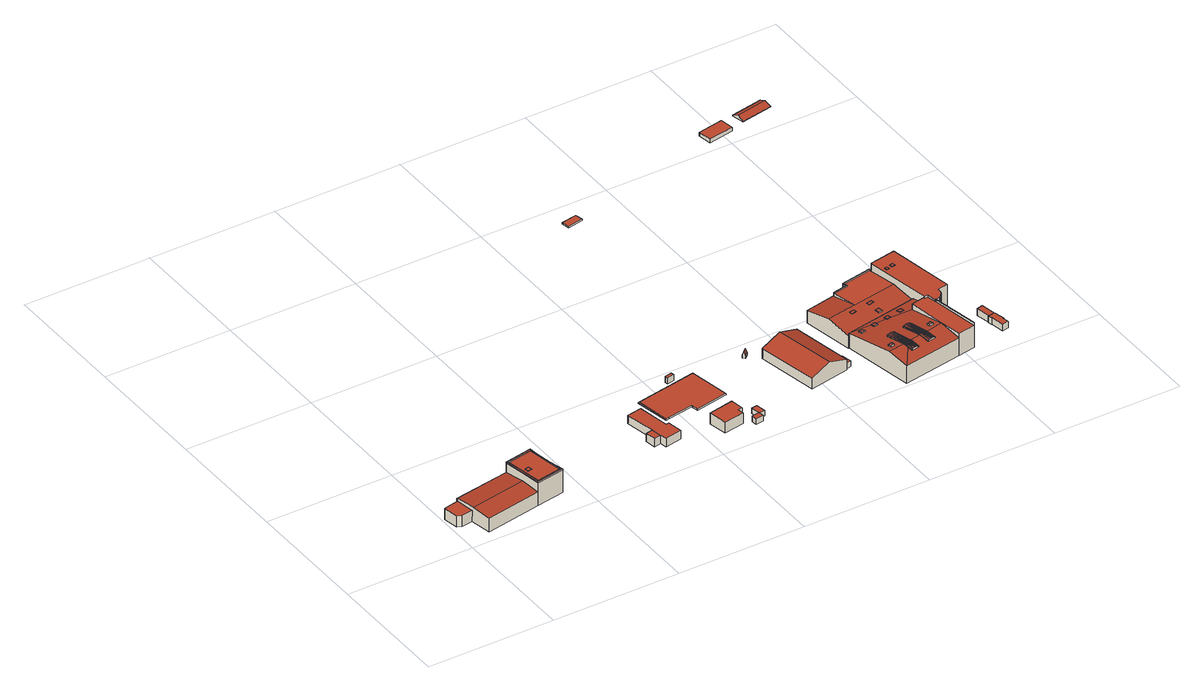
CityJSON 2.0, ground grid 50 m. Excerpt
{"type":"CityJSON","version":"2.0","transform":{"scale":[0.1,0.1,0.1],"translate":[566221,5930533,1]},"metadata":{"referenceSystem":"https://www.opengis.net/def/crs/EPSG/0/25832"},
"CityObjects":{
"building1":{"type":"Building","attributes":{"Grundfläche 2D":"579.222827","Grundhöhe NN":"2.436"},"children":["building1-1","building1-2"],"geometry":[{"type":"MultiSurface","lod":"3","boundaries":[[[0,1,2]],[[1,3,2]],[[3,1,4,5,6]],[[7,4,1]],[[8,4,7]],[[7,9,10,8]],[[11,12,9,7,13,14,15,16,17]],[[18,19,20,21,22,23]],[[24,25,26,27,28]],[[29,30,31,32]],[[30,33,34,35,36,37,31]],[[38,39,40,41,42]],[[43,18,0,2]],[[1,23,22,7]],[[13,7,22,21]],[[14,13,21,20]],[[19,44,16,15]],[[44,45,46,47,12,11,17,16]],[[47,48,9,12]],[[48,8,10,9]],[[2,3,43]],[[25,24,49,50]],[[26,25,50,51]],[[27,26,51,52]],[[48,47,53,54]],[[28,27,52,55,43,3,6,5,4,8,48,54,49,24]],[[19,18,43,55,56,34,44]],[[46,45,44,34,33,30,29,57,53,47]],[[35,34,56,58]],[[40,59,60,32,31,37,36,35,58,61,41]],[[29,32,60,57]],[[42,41,61,62]],[[38,42,62,63]],[[40,39,64,59]],[[39,38,63,64]],[[58,56,55,52,51,50,49,54,53,57,60,59,64,63,62,61]]],"semantics":{"surfaces":[{"type":"RoofSurface"},{"type":"WallSurface"},{"type":"GroundSurface"}],"values":[0,0,0,0,0,0,0,0,0,0,0,0,1,1,1,1,1,1,1,1,1,1,1,1,1,1,1,1,1,1,1,1,1,1,1,2]}}]},
"building1-1":{"type":"BuildingInstallation","parents":["building1"],"geometry":[{"type":"MultiSurface","lod":"3","boundaries":[[[14,1,0,15]],[[18,19,15,0]],[[1,14,20,23]]],"semantics":{"surfaces":[{"type":"RoofSurface"},{"type":"WallSurface"}],"values":[0,1,1]}}]},
"building1-2":{"type":"BuildingInstallation","parents":["building1"],"geometry":[{"type":"MultiSurface","lod":"3","boundaries":[[[65,66,67,68]],[[69,70,68,67]],[[65,68,70,71]],[[66,65,71,72]],[[67,66,72,69]]],"semantics":{"surfaces":[{"type":"RoofSurface"},{"type":"WallSurface"}],"values":[0,1,1,1,1]}}]},
"building2":{"type":"Building","attributes":{"Grundfläche 2D":"125.684194","Grundhöhe NN":"2.683"},"geometry":[{"type":"Solid","lod":"3","boundaries":[[[[73,74,75,76,77,78,79,80,81]],[[82,76,75,83]],[[74,73,84,85]],[[74,85,86,75]],[[76,87,88,77]],[[78,77,88,89]],[[79,78,89,90]],[[91,81,80,79,90,92]],[[73,81,91,84]],[[83,75,86,93]],[[82,83,93,94]],[[76,82,94,87]],[[85,84,91,92,90,89,88,87,94,93,86]]]],"semantics":{"surfaces":[{"type":"RoofSurface"},{"type":"WallSurface"},{"type":"GroundSurface"}],"values":[[0,0,1,1,1,1,1,1,1,1,1,1,2]]}}]},
"building3":{"type":"Building","attributes":{"Grundfläche 2D":"378.374625","Grundhöhe NN":"7.708"},"geometry":[{"type":"MultiSurface","lod":"3","boundaries":[[[95,96,97,98,99,100]],[[101,102,98]],[[101,98,97]],[[103,104,105,101,97,96,106]],[[101,105,107]],[[101,107,102]],[[100,99,98,108,109]],[[110,111,106,96,95,100,109,112]],[[103,106,111,113]],[[104,103,113,114]],[[115,107,105,104,114,116]],[[102,107,115,117]],[[98,102,117,108]],[[109,108,117,115,116,114,113,111,112]]],"semantics":{"surfaces":[{"type":"RoofSurface"},{"type":"WallSurface"},{"type":"GroundSurface"}],"values":[0,0,0,0,0,0,1,1,1,1,1,1,1,2]}}]},
"building4":{"type":"Building","attributes":{"Grundfläche 2D":"71.124396","Grundhöhe NN":"2.690"},"geometry":[{"type":"Solid","lod":"3","boundaries":[[[[118,119,120,121,122,123,124]],[[125,126,122,121]],[[126,127,123,122]],[[127,128,124,123]],[[128,129,118,124]],[[129,130,131,120,119,118]],[[131,125,121,120]],[[129,128,127,126,125,131,130]]]],"semantics":{"surfaces":[{"type":"RoofSurface"},{"type":"WallSurface"},{"type":"GroundSurface"}],"values":[[0,1,1,1,1,1,1,2]]}}]},
"building5":{"type":"Building","attributes":{"Grundfläche 2D":"3.453924","Grundhöhe NN":"2.413"},"geometry":[{"type":"Solid","lod":"3","boundaries":[[[[132,133,134,135]],[[136,137,135,134]],[[137,138,132,135]],[[138,139,133,132]],[[139,136,134,133]],[[139,138,137,136]]]],"semantics":{"surfaces":[{"type":"RoofSurface"},{"type":"WallSurface"},{"type":"GroundSurface"}],"values":[[0,1,1,1,1,2]]}}]},
"building6":{"type":"Building","attributes":{"Grundfläche 2D":"6.928121","Grundhöhe NN":"2.722"},"geometry":[{"type":"Solid","lod":"3","boundaries":[[[[140,141,142,143,144]],[[145,146,144,143]],[[146,147,140,144]],[[147,148,141,140]],[[149,145,143,142]],[[148,149,142,141]],[[149,148,147,146,145]]]],"semantics":{"surfaces":[{"type":"RoofSurface"},{"type":"WallSurface"},{"type":"GroundSurface"}],"values":[[0,1,1,1,1,1,2]]}}]},
"building7":{"type":"Building","attributes":{"Grundfläche 2D":"8.484395","Grundhöhe NN":"2.729"},"geometry":[{"type":"Solid","lod":"3","boundaries":[[[[142,150,151,152]],[[150,142,149,153]],[[151,150,153,154]],[[152,151,154,155]],[[142,152,155,149]],[[153,149,155,154]]]],"semantics":{"surfaces":[{"type":"RoofSurface"},{"type":"WallSurface"},{"type":"GroundSurface"}],"values":[[0,1,1,1,1,2]]}}]},
"building8":{"type":"Building","attributes":{"Grundfläche 2D":"2.691496","Grundhöhe NN":"2.538"},"geometry":[{"type":"Solid","lod":"3","boundaries":[[[[156,157,158,159]],[[160,157,156,161]],[[159,158,162,163]],[[161,156,159,163,164]],[[160,161,164,165]],[[162,158,157,160,165]],[[164,163,162,165]]]],"semantics":{"surfaces":[{"type":"RoofSurface"},{"type":"WallSurface"},{"type":"GroundSurface"}],"values":[[0,0,1,1,1,1,2]]}}]},
"building9":{"type":"Building","attributes":{"Grundfläche 2D":"397.695861","Grundhöhe NN":"2.612"},"geometry":[{"type":"Solid","lod":"3","boundaries":[[[[166,167,168,169]],[[170,168,167,171,172,173]],[[174,175,176,177]],[[171,167,166,178,179]],[[180,181,170,173,172,171,179,182,176,175]],[[169,168,170,181,183]],[[166,169,183,178]],[[177,176,182,184]],[[174,177,184,185]],[[175,174,185,180]],[[180,185,184,182,179,178,183,181]]]],"semantics":{"surfaces":[{"type":"RoofSurface"},{"type":"WallSurface"},{"type":"GroundSurface"}],"values":[[0,0,0,1,1,1,1,1,1,1,2]]}}]},
"building10":{"type":"Building","attributes":{"Grundfläche 2D":"18.808016","Grundhöhe NN":"1.999"},"geometry":[{"type":"Solid","lod":"3","boundaries":[[[[186,187,188,189]],[[190,191,189,188]],[[191,192,186,189]],[[192,193,187,186]],[[193,190,188,187]],[[193,192,191,190]]]],"semantics":{"surfaces":[{"type":"RoofSurface"},{"type":"WallSurface"},{"type":"GroundSurface"}],"values":[[0,1,1,1,1,2]]}}]},
"building11":{"type":"Building","attributes":{"Grundfläche 2D":"1784.287080","Grundhöhe NN":"2.650"},"children":["building11-1","building11-2","building11-3","building11-4","building11-5","building11-6","building11-7","building11-8","building11-9","building11-10","building11-11","building11-12","building11-13"],"geometry":[{"type":"Solid","lod":"3","boundaries":[[[[194,195,196,197]],[[198,197,199]],[[194,197,198]],[[195,194,200]],[[201,195,200]],[[202,201,203]],[[195,201,202]],[[204,202,203]],[[202,204,205]],[[202,205,206]],[[202,206,207]],[[208,209,207,210]],[[202,207,209]],[[209,208,211]],[[209,211,212]],[[213,209,212,214]],[[213,214,215]],[[216,215,217]],[[218,213,215,216]],[[216,217,219]],[[216,219,220]],[[221,222,223,224,225,226,227,228,229,230]],[[226,231,227]],[[231,232,227]],[[232,233,227]],[[234,226,225]],[[235,236,237,226,234]],[[237,238,239,240]],[[240,226,237]],[[241,233,232]],[[242,233,241]],[[243,233,242]],[[244,233,243]],[[245,233,244]],[[246,233,245]],[[233,246,247,248]],[[249,250,247]],[[250,248,247]],[[251,248,250]],[[252,251,250]],[[251,253,248]],[[254,255,253]],[[253,255,256,248]],[[257,256,255]],[[258,259,257]],[[259,260,256,257]],[[261,259,258]],[[261,262,263]],[[263,259,261]],[[264,263,262]],[[265,263,264]],[[266,267,268,263,265]],[[269,243,242]],[[270,271,268,262]],[[262,261,270]],[[270,261,258]],[[270,258,257]],[[257,272,270]],[[267,266,268]],[[266,265,268]],[[265,262,268]],[[255,272,257]],[[273,272,255]],[[273,251,252]],[[252,272,273]],[[250,272,252]],[[249,274,272,250]],[[247,245,274,249]],[[246,245,247]],[[244,274,245]],[[275,274,244]],[[269,274,275]],[[242,241,269]],[[241,276,269]],[[276,274,269]],[[232,276,241]],[[231,277,232]],[[277,278,232]],[[278,279,232]],[[279,280,232]],[[280,281,282,283,284,276,232]],[[285,277,231]],[[286,285,231]],[[240,285,286]],[[239,238,285,240]],[[287,276,284]],[[288,276,287]],[[289,290,291]],[[290,289,292]],[[293,290,292]],[[293,220,219]],[[219,290,293]],[[217,290,219]],[[215,290,217]],[[214,294,215]],[[294,290,215]],[[295,294,214]],[[211,294,295]],[[296,294,211]],[[208,210,296,211]],[[207,296,210]],[[206,297,296,207]],[[204,296,297]],[[203,201,298,204]],[[298,296,204]],[[200,299,201]],[[300,299,200]],[[198,299,300]],[[199,299,198]],[[299,301,302,298,201]],[[303,304,305,306,307,308]],[[309,310,311,312,313,314,315,316,317,318,319,320,321,306,305,304,303,322,323,324,325,326,327,328,329,330,331,332,333,334,335,336,337]],[[338,339,340,341,342,324,323,343]],[[338,343,344]],[[321,320,345,346,310,309,347,348,349,350,351,352,344,343,353]],[[354,355,356,357,358,359,360,361,362,363,364,365]],[[366,367,368,369,370,371,372,373,374]],[[372,375,376,377,378,379]],[[380,381,382,373,372,379,383]],[[384,385,386,387,388,389,390,391,392,393,394,395,396,397,398,399,400,401]],[[402,403,404,405,406,407,408,409,410,411,412,413,414,415,416,417,418,419,420,421,422,423,424,425,426,427,428,429,430,431]],[[432,433,434,435]],[[345,320,319,199,197,196]],[[300,200,194,198]],[[297,206,205,204]],[[218,216,220,311,310,346]],[[202,209,213,218,346,345,196,195]],[[233,248,256,260,336,335,334,228,227]],[[234,225,224,223,222,221,230,229,228,334,333,332,331,330,329,328,327,326,325,324,238,237,236,235]],[[286,226,240]],[[231,226,286]],[[275,244,243,269]],[[309,337,336,260,259,263,268]],[[272,274,276,288,348,347,271,270]],[[347,309,268,271]],[[265,264,262]],[[254,273,255]],[[254,253,251,273]],[[285,238,324,342,341,340,339,338,279,278,277]],[[279,338,344,280]],[[351,350,349,348,288,287,284,283,282,281,280,344,352]],[[291,314,313,292,289]],[[313,312,311,220,293,292]],[[214,212,211,295]],[[199,319,318,317,316,315,302,301,299]],[[294,296,298,302,315,314,291,290]],[[355,307,306,356]],[[358,357,356,306,321,353]],[[360,359,358,353,436,437,438]],[[434,439,440,362,361,360,438,441,435]],[[308,382,381,303]],[[442,343,323,322,303,381,380,443]],[[353,343,442,436]],[[367,366,444,445]],[[368,367,445,446]],[[369,368,446,447]],[[369,447,448,376,370]],[[371,370,376,375,372]],[[409,408,449,450]],[[410,409,450,451]],[[411,410,451,452]],[[412,411,452,453]],[[413,412,453,454]],[[414,413,454,455]],[[415,414,455,456]],[[416,415,456,457]],[[417,416,457,458]],[[418,417,458,459]],[[419,418,459,460]],[[420,419,460,461]],[[421,420,461,462]],[[422,421,462,463]],[[423,422,463,464]],[[424,423,464,465]],[[425,424,465,466]],[[426,425,466,467]],[[427,426,467,468]],[[428,427,468,469]],[[429,428,469,470]],[[430,429,470,471]],[[431,430,471,472]],[[402,431,472,473]],[[403,402,473,474]],[[404,403,474,475]],[[432,435,441,476]],[[433,432,476,477]],[[434,433,477,439]],[[378,377,478,479]],[[383,379,378,479,480]],[[380,383,480,443]],[[377,376,448,478]],[[373,382,308,307,355,354,388,387,481,374]],[[388,354,365,389]],[[389,365,364,390]],[[440,482,392,391,390,364,363,362]],[[393,392,482,483]],[[395,394,393,483,449,408,407]],[[395,407,406,396]],[[396,406,405,397]],[[484,399,398,397,405,404,475]],[[400,399,484,485]],[[401,400,485,486]],[[384,401,486,487]],[[385,384,487,488]],[[481,387,386,385,488,444,366,374]],[[442,443,480,479,478,448,447,446,445,444,488,487,486,485,484,475,474,473,472,471,470,469,468,467,466,465,464,463,462,461,460,459,458,457,456,455,454,453,452,451,450,449,483,482,440,439,477,476,441,438,437,436]]]],"semantics":{"surfaces":[{"type":"RoofSurface"},{"type":"WallSurface"},{"type":"GroundSurface"}],"values":[[0,0,0,0,0,0,0,0,0,0,0,0,0,0,0,0,0,0,0,0,0,0,0,0,0,0,0,0,0,0,0,0,0,0,0,0,0,0,0,0,0,0,0,0,0,0,0,0,0,0,0,0,0,0,0,0,0,0,0,0,0,0,0,0,0,0,0,0,0,0,0,0,0,0,0,0,0,0,0,0,0,0,0,0,0,0,0,0,0,0,0,0,0,0,0,0,0,0,0,0,0,0,0,0,0,0,0,0,0,0,0,0,0,0,0,0,0,0,0,0,0,0,1,1,1,1,1,1,1,1,1,1,1,1,1,1,1,1,1,1,1,1,1,1,1,1,1,1,1,1,1,1,1,1,1,1,1,1,1,1,1,1,1,1,1,1,1,1,1,1,1,1,1,1,1,1,1,1,1,1,1,1,1,1,1,1,1,1,1,1,1,1,1,1,1,1,1,1,1,1,1,1,1,1,1,2]]}}]},
"building11-1":{"type":"BuildingInstallation","parents":["building11"],"geometry":[{"type":"MultiSurface","lod":"3","boundaries":[[[489,490,491,492]],[[492,491,493,494]],[[489,492,494,495]],[[490,489,495,496]],[[491,490,496,493]]],"semantics":{"surfaces":[{"type":"RoofSurface"},{"type":"WallSurface"}],"values":[0,1,1,1,1]}}]},
"building11-2":{"type":"BuildingInstallation","parents":["building11"],"geometry":[{"type":"MultiSurface","lod":"3","boundaries":[[[497,498,499,500]],[[501,498,497,502,305]],[[499,498,501,503]],[[500,499,503,504]],[[504,502,497,500]]],"semantics":{"surfaces":[{"type":"RoofSurface"},{"type":"WallSurface"}],"values":[0,1,1,1,1]}}]},
"building11-3":{"type":"BuildingInstallation","parents":["building11"],"geometry":[{"type":"MultiSurface","lod":"3","boundaries":[[[505,506,507,508]],[[508,507,509,510]],[[505,508,510,511]],[[506,505,511,512]],[[507,506,512,509]]],"semantics":{"surfaces":[{"type":"RoofSurface"},{"type":"WallSurface"}],"values":[0,1,1,1,1]}}]},
"building11-4":{"type":"BuildingInstallation","parents":["building11"],"geometry":[{"type":"MultiSurface","lod":"3","boundaries":[[[513,514,515,516]],[[516,515,517,518]],[[513,516,518,519]],[[514,513,519,520]],[[515,514,520,517]]],"semantics":{"surfaces":[{"type":"RoofSurface"},{"type":"WallSurface"}],"values":[0,1,1,1,1]}}]},
"building11-5":{"type":"BuildingInstallation","parents":["building11"],"geometry":[{"type":"MultiSurface","lod":"3","boundaries":[[[521,522,523,524]],[[525,526,522,521]],[[526,527,523,522]],[[528,524,523,527,304]],[[521,524,528,525]]],"semantics":{"surfaces":[{"type":"RoofSurface"},{"type":"WallSurface"}],"values":[0,1,1,1,1]}}]},
"building11-6":{"type":"BuildingInstallation","parents":["building11"],"geometry":[{"type":"MultiSurface","lod":"3","boundaries":[[[529,530,531,532]],[[532,531,533,534]],[[529,532,534,535]],[[530,529,535,536]],[[531,530,536,533]]],"semantics":{"surfaces":[{"type":"RoofSurface"},{"type":"WallSurface"}],"values":[0,1,1,1,1]}}]},
"building11-7":{"type":"BuildingInstallation","parents":["building11"],"geometry":[{"type":"MultiSurface","lod":"3","boundaries":[[[537,538,539,540,481,541,542,543,544,545]],[[366,367,542,541]],[[367,368,543,542]],[[368,369,544,543]],[[369,370,545,544]],[[537,545,370,371]],[[538,537,371,546]],[[539,538,546,547]],[[540,539,547,548]],[[481,540,548,374]],[[481,374,366,541]]],"semantics":{"surfaces":[{"type":"RoofSurface"},{"type":"WallSurface"}],"values":[0,1,1,1,1,1,1,1,1,1,1]}}]},
"building11-8":{"type":"BuildingInstallation","parents":["building11"],"geometry":[{"type":"MultiSurface","lod":"3","boundaries":[[[549,550,551,552]],[[552,551,553,554]],[[549,552,554,555]],[[555,556,550,549]],[[556,553,551,550]]],"semantics":{"surfaces":[{"type":"RoofSurface"},{"type":"WallSurface"}],"values":[0,1,1,1,1]}}]},
"building11-9":{"type":"BuildingInstallation","parents":["building11"],"geometry":[{"type":"MultiSurface","lod":"3","boundaries":[[[557,558,559,560]],[[560,559,561,562]],[[557,560,562,563]],[[558,557,563,564]],[[559,558,564,561]]],"semantics":{"surfaces":[{"type":"RoofSurface"},{"type":"WallSurface"}],"values":[0,1,1,1,1]}}]},
"building11-10":{"type":"BuildingInstallation","parents":["building11"],"geometry":[{"type":"MultiSurface","lod":"3","boundaries":[[[565,566,567,568]],[[569,570,568,567]],[[565,568,570,571]],[[571,572,566,565]],[[567,566,572,569]]],"semantics":{"surfaces":[{"type":"RoofSurface"},{"type":"WallSurface"}],"values":[0,1,1,1,1]}}]},
"building11-11":{"type":"BuildingInstallation","parents":["building11"],"geometry":[{"type":"MultiSurface","lod":"3","boundaries":[[[573,574,575,576]],[[577,578,576,575]],[[573,576,578,579]],[[574,573,579,580]],[[580,577,575,574]]],"semantics":{"surfaces":[{"type":"RoofSurface"},{"type":"WallSurface"}],"values":[0,1,1,1,1]}}]},
"building11-12":{"type":"BuildingInstallation","parents":["building11"],"geometry":[{"type":"MultiSurface","lod":"3","boundaries":[[[581,582,583,584]],[[584,583,585,586]],[[581,584,586,587]],[[582,581,587,588]],[[583,582,588,585]]],"semantics":{"surfaces":[{"type":"RoofSurface"},{"type":"WallSurface"}],"values":[0,1,1,1,1]}}]},
"building11-13":{"type":"BuildingInstallation","parents":["building11"],"geometry":[{"type":"MultiSurface","lod":"3","boundaries":[[[589,590,591,592]],[[391,363,359,589,592]],[[590,589,359,360]],[[360,361,362,591,590]],[[363,391,592,591,362]]],"semantics":{"surfaces":[{"type":"RoofSurface"},{"type":"WallSurface"}],"values":[0,1,1,1,1]}}]},
"building12":{"type":"Building","attributes":{"Grundfläche 2D":"18.269024","Grundhöhe NN":"2.762"},"geometry":[{"type":"Solid","lod":"3","boundaries":[[[[593,594,595,596,597,598,599,600,601,602]],[[597,596,595,603,604,605]],[[598,597,605,606]],[[599,598,606,607]],[[600,599,607,608]],[[609,602,601,600,608,610]],[[593,602,609,611]],[[594,593,611,612]],[[595,594,612,603]],[[604,603,612,611,609,610,608,607,606,605]]]],"semantics":{"surfaces":[{"type":"RoofSurface"},{"type":"WallSurface"},{"type":"GroundSurface"}],"values":[[0,1,1,1,1,1,1,1,1,2]]}}]},
"building13":{"type":"Building","attributes":{"Grundfläche 2D":"13.866912","Grundhöhe NN":"2.646"},"geometry":[{"type":"Solid","lod":"3","boundaries":[[[[596,613,614,615]],[[616,617,615,614]],[[617,618,596,615]],[[618,619,613,596]],[[619,616,614,613]],[[619,618,617,616]]]],"semantics":{"surfaces":[{"type":"RoofSurface"},{"type":"WallSurface"},{"type":"GroundSurface"}],"values":[[0,1,1,1,1,2]]}}]},
"building14":{"type":"Building","attributes":{"Grundfläche 2D":"53.851630","Grundhöhe NN":"1.999"},"geometry":[{"type":"Solid","lod":"3","boundaries":[[[[620,621,622,623]],[[624,625,623,622]],[[625,626,620,623]],[[626,627,621,620]],[[627,624,622,621]],[[627,626,625,624]]]],"semantics":{"surfaces":[{"type":"RoofSurface"},{"type":"WallSurface"},{"type":"GroundSurface"}],"values":[[0,1,1,1,1,2]]}}]},
"building15":{"type":"Building","attributes":{"Grundfläche 2D":"63.799931","Grundhöhe NN":"1.999"},"geometry":[{"type":"Solid","lod":"3","boundaries":[[[[628,629,630,631,632]],[[633,628,632,634,635]],[[635,634,632,631,630,636,637]],[[633,635,637,638]],[[629,628,633,638,639]],[[630,629,639,636]],[[637,636,639,638]]]],"semantics":{"surfaces":[{"type":"RoofSurface"},{"type":"WallSurface"},{"type":"GroundSurface"}],"values":[[0,0,1,1,1,1,2]]}}]}
},
"vertices":[
[392,257,111],[393,251,111],[397,258,111],[402,228,107],[410,183,107],[408,194,107],[408,198,107],[419,107,111],[413,168,107],[425,102,111],[414,164,107],[315,83,111],[315,82,111],[319,89,111],[293,234,111],[292,239,111],[287,238,111],[301,162,111],[392,257,107],[292,239,107],[293,234,107],[319,89,107],[419,107,107],[393,251,107],[414,164,42],[428,166,42],[423,197,42],[408,194,42],[413,168,42],[315,83,69],[302,157,76],[81,117,76],[94,43,69],[301,162,75],[287,238,69],[66,199,69],[67,197,70],[79,126,75],[19,126,59],[35,118,59],[79,126,59],[67,197,59],[8,186,59],[397,258,107],[287,238,107],[301,162,107],[315,83,107],[315,82,107],[425,102,107],[414,164,14],[428,166,14],[423,197,14],[408,194,14],[315,82,14],[425,102,14],[397,258,14],[287,238,14],[315,83,14],[66,199,14],[79,126,14],[94,43,14],[67,197,14],[8,186,14],[19,126,14],[35,118,14],
[335,174,110],[321,171,110],[323,156,110],[338,159,110],[323,156,107],[338,159,107],[335,174,107],[321,171,107],
[880,325,51],[823,315,51],[845,199,51],[852,158,51],[857,132,51],[925,145,51],[914,204,51],[904,202,51],[903,202,51],[825,153,51],[818,194,51],[880,325,17],[823,315,17],[845,199,17],[852,158,17],[857,132,17],[925,145,17],[914,204,17],[903,202,17],[904,202,17],[818,194,17],[825,153,17],
[903,202,71],[904,202,73],[880,333,73],[878,335,69],[880,325,69],[902,201,69],[1122,377,73],[1124,379,69],[1017,222,73],[1023,194,73],[1151,217,73],[914,204,73],[1153,217,69],[878,335,67],[902,201,67],[904,202,67],[914,204,67],[903,202,67],[1017,222,67],[1023,194,67],[1153,217,67],[1151,217,67],[1124,379,67],
[1144,129,61],[1160,132,61],[1162,132,61],[1153,183,61],[1054,165,61],[1067,92,61],[1148,106,61],[1153,183,17],[1054,165,17],[1067,92,17],[1148,106,17],[1144,129,17],[1160,132,17],[1162,132,17],
[1089,445,39],[1087,457,39],[1060,452,39],[1062,440,39],[1060,452,14],[1062,440,14],[1089,445,14],[1087,457,14],
[1182,78,40],[1213,81,40],[1211,100,40],[1211,104,40],[1180,100,40],[1211,104,17],[1180,100,17],[1182,78,17],[1213,81,17],[1211,100,17],
[1232,103,40],[1226,142,40],[1204,139,40],[1232,103,17],[1226,142,17],[1204,139,17],
[1358,426,39],[1372,441,39],[1368,445,24],[1353,431,24],[1377,436,24],[1362,421,24],[1368,445,15],[1353,431,15],[1362,421,15],[1377,436,15],
[1452,150,59],[1531,165,87],[1485,403,87],[1407,388,59],[1564,418,59],[1609,179,59],[1608,184,59],[1601,224,59],[1623,228,40],[1601,224,40],[1608,184,40],[1631,189,40],[1452,150,16],[1609,179,16],[1601,224,16],[1564,418,16],[1608,184,16],[1407,388,16],[1631,189,16],[1623,228,16],
[1331,1426,16],[1271,1415,16],[1277,1385,16],[1337,1396,16],[1277,1385,10],[1337,1396,10],[1331,1426,10],[1271,1415,10],
[1886,121,106],[1894,80,100],[1898,81,99],[1890,120,104],[1888,121,105],[1890,121,104],[1885,120,106],[1883,120,107],[1887,79,102],[1881,120,107],[1880,119,107],[1879,119,108],[1877,119,108],[1876,119,108],[1875,118,108],[1880,78,103],[1875,119,108],[1872,118,108],[1869,117,107],[1873,76,101],[1867,117,107],[1865,117,107],[1859,115,104],[1862,116,106],[1866,75,99],[1862,116,105],[1858,115,104],[1774,161,98],[1774,159,98],[1774,157,98],[1776,149,99],[1779,134,100],[1789,102,106],[1774,181,97],[1770,180,96],[1773,165,97],[1773,162,98],[1790,102,106],[1792,102,107],[1781,182,99],[1779,133,101],[1782,119,102],[1782,115,102],[1783,111,103],[1785,101,104],[1786,101,104],[1788,102,105],[1793,103,107],[1794,103,107],[1796,103,108],[1798,104,108],[1799,104,108],[1800,104,108],[1801,104,108],[1788,184,100],[1802,104,108],[1803,105,108],[1805,105,108],[1804,105,108],[1805,105,107],[1806,105,107],[1808,105,107],[1795,185,98],[1810,106,107],[1811,106,106],[1815,115,103],[1801,186,96],[1812,106,106],[1813,106,106],[1816,109,104],[1813,106,105],[1814,107,105],[1815,107,105],[1816,107,104],[1817,107,104],[1795,103,107],[1821,66,100],[1824,67,99],[1814,65,102],[1806,105,108],[1807,64,103],[1796,103,107],[1799,62,101],[1787,93,103],[1788,86,102],[1789,82,101],[1789,81,101],[1790,78,101],[1790,75,100],[1790,74,100],[1790,73,100],[1786,97,103],[1789,102,105],[1791,73,100],[1793,61,99],[1850,161,99],[1847,195,97],[1843,194,96],[1851,157,100],[1851,156,100],[1854,196,99],[1869,117,108],[1861,198,100],[1879,119,107],[1868,199,98],[1876,193,96],[1886,121,105],[1876,196,96],[1875,200,96],[1684,285,75],[1786,281,79],[1831,279,81],[1931,275,84],[1984,285,84],[1975,337,75],[1817,107,103],[1859,115,103],[1858,115,103],[1851,156,97],[1851,157,97],[1843,194,92],[1875,200,92],[1876,196,93],[1876,194,93],[1876,193,93],[1890,121,103],[1890,120,103],[1956,133,103],[1685,282,76],[1719,89,103],[1785,101,103],[1783,111,102],[1782,115,101],[1782,119,101],[1776,149,96],[1774,157,95],[1774,159,95],[1774,161,95],[1773,162,94],[1773,165,94],[1770,180,92],[1774,181,92],[1801,186,92],[1816,109,103],[1789,82,100],[1788,86,100],[1787,91,101],[1787,93,102],[1786,97,102],[1735,4,88],[1789,81,100],[1898,81,96],[1866,75,96],[1824,67,96],[1793,61,96],[1791,73,98],[1790,73,98],[1790,74,98],[1790,78,99],[1972,47,88],[1985,279,107],[1984,285,107],[1931,275,107],[1956,133,106],[1972,47,106],[2039,59,106],[2041,60,106],[2013,214,107],[2007,245,107],[2005,244,107],[2004,244,107],[1997,281,107],[1941,540,81],[1939,551,80],[1818,529,80],[1821,512,81],[1764,502,81],[1765,498,81],[1783,400,85],[1958,431,85],[1939,539,81],[1765,498,69],[1764,502,68],[1764,503,68],[1646,481,68],[1665,379,85],[1685,282,67],[1684,285,68],[1975,337,68],[1683,281,67],[2086,299,114],[2040,557,114],[1941,540,114],[1939,539,114],[1985,279,114],[1997,281,114],[2004,244,114],[2005,244,114],[2022,248,114],[2032,254,114],[2032,255,114],[2036,259,114],[2041,265,114],[2042,268,114],[2043,271,114],[2043,272,114],[2045,281,114],[2045,290,114],[2046,270,44],[2044,271,44],[2043,271,44],[2042,268,44],[2041,265,44],[2036,259,44],[2032,255,44],[2033,253,44],[2034,252,44],[2036,251,44],[2037,250,44],[2039,250,44],[2040,250,44],[2042,250,44],[2044,250,44],[2046,250,44],[2047,251,44],[2048,252,44],[2050,253,44],[2051,255,44],[2051,256,44],[2052,258,44],[2052,259,44],[2052,261,44],[2052,263,44],[2052,264,44],[2051,266,44],[2050,267,44],[2049,269,44],[2047,270,44],[2026,182,44],[2020,215,44],[2013,214,45],[2019,181,45],[1972,47,16],[2039,59,16],[2041,60,16],[2013,214,16],[2007,245,16],[2019,181,16],[1735,4,16],[1685,282,16],[1941,540,16],[1939,551,16],[1818,529,16],[1821,512,16],[1764,502,16],[2032,255,16],[2033,253,16],[2034,252,16],[2036,251,16],[2037,250,16],[2039,250,16],[2040,250,16],[2042,250,16],[2044,250,16],[2046,250,16],[2047,251,16],[2048,252,16],[2050,253,16],[2051,255,16],[2051,256,16],[2052,258,16],[2052,259,16],[2052,261,16],[2052,263,16],[2052,264,16],[2051,266,16],[2050,267,16],[2049,269,16],[2047,270,16],[2046,270,16],[2044,271,16],[2043,271,16],[2026,182,16],[2020,215,16],[1764,503,16],[1646,481,16],[1683,281,16],[1939,539,84],[2022,248,16],[2032,254,16],[2043,272,16],[2045,281,16],[2045,290,16],[2086,299,16],[2040,557,16],
[1756,113,106],[1754,127,104],[1740,125,104],[1742,111,106],[1740,125,99],[1742,111,101],[1756,113,101],[1754,127,99],
[1829,290,82],[1831,275,84],[1847,278,84],[1845,293,82],[1831,275,81],[1829,290,79],[1847,278,81],[1845,293,79],
[1733,257,84],[1730,272,82],[1714,269,82],[1717,254,84],[1714,269,78],[1717,254,81],[1733,257,81],[1730,272,79],
[1906,288,84],[1903,303,82],[1887,301,82],[1890,286,84],[1887,301,79],[1890,286,81],[1906,288,81],[1903,303,79],
[1770,279,82],[1772,264,84],[1788,267,84],[1786,282,82],[1770,279,79],[1772,264,81],[1788,267,81],[1786,282,79],
[1931,145,106],[1929,159,104],[1914,156,104],[1917,143,106],[1914,156,99],[1917,143,101],[1931,145,101],[1929,159,99],
[1765,498,84],[1824,509,84],[1821,526,84],[1937,547,84],[1941,540,84],[1939,551,84],[1818,529,84],[1821,512,84],[1764,502,84],[1824,509,81],[1821,526,80],[1937,547,80],
[1847,383,83],[1845,393,84],[1825,390,84],[1827,380,83],[1825,390,82],[1827,380,81],[1847,383,80],[1845,393,82],
[1848,351,77],[1832,349,77],[1835,333,76],[1851,335,76],[1835,333,72],[1851,335,72],[1848,351,75],[1832,349,75],
[1768,369,82],[1766,380,84],[1748,376,84],[1750,366,82],[1748,376,82],[1750,366,80],[1768,369,80],[1766,380,82],
[1998,484,117],[1995,496,117],[1983,494,117],[1985,482,117],[1983,494,114],[1985,482,114],[1998,484,114],[1995,496,114],
[1972,479,116],[1970,491,116],[1959,489,116],[1961,477,116],[1959,489,114],[1961,477,114],[1972,479,114],[1970,491,114],
[2039,59,116],[2041,60,116],[2007,245,116],[2005,244,116],
[2191,113,44],[2193,114,44],[2184,157,44],[2183,157,44],[2156,152,44],[2159,137,44],[2161,138,44],[2170,85,44],[2194,90,44],[2195,90,44],[2184,157,18],[2183,157,18],[2156,152,18],[2159,137,18],[2161,138,18],[2170,85,18],[2195,90,18],[2194,90,18],[2191,113,18],[2193,114,18],
[2172,214,44],[2148,209,44],[2159,152,44],[2148,209,16],[2159,152,16],[2183,157,16],[2172,214,16],
[2032,1612,26],[1933,1594,26],[1942,1541,26],[2041,1559,26],[1942,1541,10],[2041,1559,10],[2032,1612,10],[1933,1594,10],
[2096,1608,23],[2101,1583,13],[2225,1607,13],[2220,1629,22],[2220,1632,23],[2091,1632,13],[2216,1652,14],[2215,1656,13],[2225,1607,10],[2215,1656,10],[2091,1632,10],[2101,1583,10]
]}
